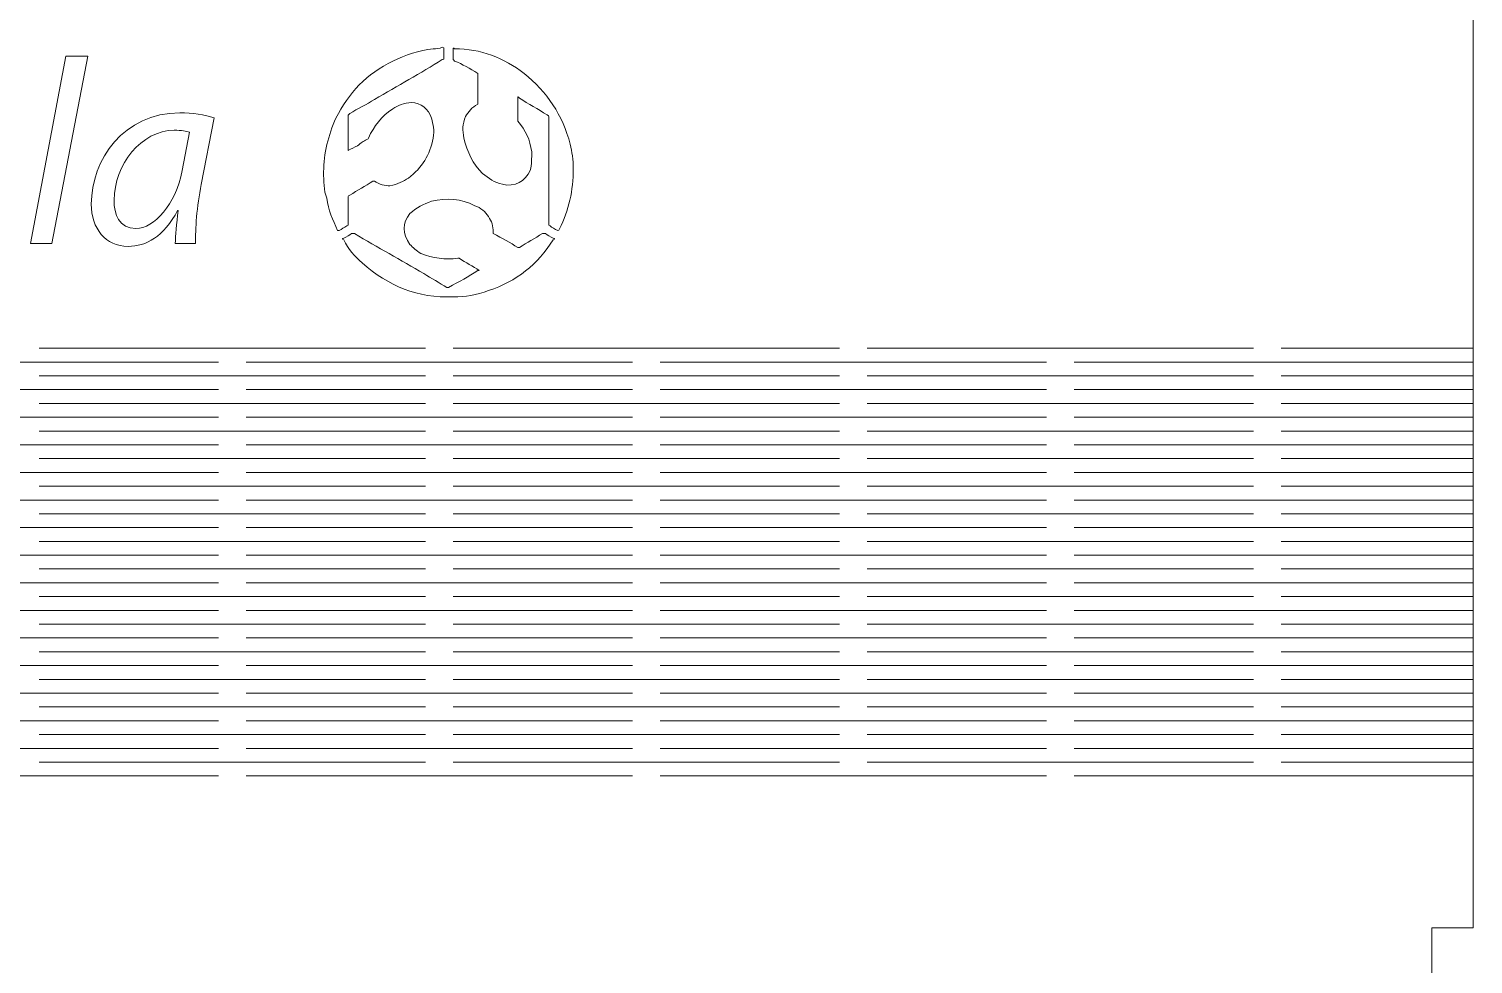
# Model space of a CAD drawing. Header units: centimetres. Extents: x -55.8 to 27.7, y -32.1 to 37.5.
# Drawn here: x -32.77 to -22.31, y -18.95 to -12.17 of the extents above; entities that cross this region are included whole.
import ezdxf

# ---------------------------------------------------------------- set-up
doc = ezdxf.new("R2010")
doc.units = ezdxf.units.CM
doc.header["$MEASUREMENT"] = 0
doc.layers.add('Grab', color=7, linetype='Continuous')

msp = doc.modelspace()

# ---------------------------------------------------------------- linework, layer by layer
at = {"layer": 'Grab', "color": 1, "lineweight": 9}
for points in [[(-22.31111, -17.68445), (-22.31111, -17.68445), (-22.31111, -5.68445), (-22.31111, -5.68445)], [(-22.31111, -18.68445), (-22.31111, -18.68445), (-22.31111, -17.68445), (-22.31111, -17.68445)], [(-22.61111, -19.67445), (-22.61111, -19.67445), (-22.61111, -18.68445), (-22.61111, -18.68445)], [(-22.61111, -18.68445), (-22.61111, -18.68445), (-22.31111, -18.68445), (-22.31111, -18.68445)]]:
    msp.add_open_spline(points, degree=3, dxfattribs=at)
at = {"layer": 'Grab', "color": 250, "lineweight": 20}
for points, knots in [([(-30.46036, -13.05064), (-30.43802, -13.03947), (-30.41569, -13.02831), (-30.39336, -13.01714), (-30.39336, -13.01714), (-30.39336, -13.01714), (-30.39336, -13.01714), (-30.39336, -13.01714), (-30.39336, -13.01714), (-30.37102, -12.99481), (-30.34869, -12.98364), (-30.32636, -12.97247), (-30.32636, -12.97247), (-30.32636, -12.97247), (-30.32636, -12.97247), (-30.32636, -12.97247), (-30.32636, -12.97247), (-30.31519, -12.97247), (-30.31519, -12.96131), (-30.31519, -12.96131), (-30.31519, -12.96131), (-30.31519, -12.96131), (-30.31519, -12.96131), (-30.31519, -12.96131), (-30.31519, -12.96131), (-30.27052, -12.87197), (-30.22586, -12.80497), (-30.13653, -12.74914), (-30.13653, -12.74914), (-30.13653, -12.74914), (-30.13653, -12.74914), (-30.13653, -12.74914), (-30.13653, -12.74914), (-30.10303, -12.72681), (-30.05836, -12.70448), (-30.00253, -12.70448), (-30.00253, -12.70448), (-30.00253, -12.70448), (-30.00253, -12.70448), (-30.00253, -12.70448), (-30.00253, -12.70448), (-29.93553, -12.70448), (-29.8797, -12.74914), (-29.85736, -12.81614), (-29.85736, -12.81614), (-29.85736, -12.81614), (-29.85736, -12.81614), (-29.85736, -12.81614), (-29.85736, -12.81614), (-29.8462, -12.86081), (-29.83503, -12.90547), (-29.8462, -12.96131), (-29.8462, -12.96131), (-29.8462, -12.96131), (-29.8462, -12.96131), (-29.8462, -12.96131), (-29.8462, -12.96131), (-29.86853, -13.08414), (-29.92436, -13.17347), (-30.02486, -13.25164), (-30.02486, -13.25164), (-30.02486, -13.25164), (-30.02486, -13.25164), (-30.02486, -13.25164), (-30.02486, -13.25164), (-30.05836, -13.27397), (-30.10303, -13.2963), (-30.15886, -13.30747), (-30.15886, -13.30747), (-30.15886, -13.30747), (-30.15886, -13.30747), (-30.15886, -13.30747), (-30.15886, -13.30747), (-30.19236, -13.30747), (-30.23703, -13.2963), (-30.27052, -13.27397), (-30.27052, -13.27397), (-30.27052, -13.27397), (-30.27052, -13.27397), (-30.27052, -13.27397), (-30.27052, -13.27397), (-30.27052, -13.27397), (-30.27052, -13.27397), (-30.28169, -13.27397), (-30.28169, -13.27397), (-30.28169, -13.27397), (-30.28169, -13.27397), (-30.28169, -13.27397), (-30.28169, -13.27397), (-30.33752, -13.30747), (-30.39336, -13.34097), (-30.44919, -13.37447), (-30.44919, -13.37447), (-30.44919, -13.37447), (-30.44919, -13.37447), (-30.44919, -13.37447), (-30.44919, -13.37447), (-30.46036, -13.37447), (-30.46036, -13.38564), (-30.46036, -13.38564), (-30.46036, -13.38564), (-30.46036, -13.38564), (-30.46036, -13.38564), (-30.46036, -13.38564), (-30.46036, -13.38564), (-30.46036, -13.45264), (-30.46036, -13.51963), (-30.46036, -13.58663), (-30.46036, -13.58663), (-30.46036, -13.58663), (-30.46036, -13.58663), (-30.46036, -13.58663), (-30.46036, -13.58663), (-30.46036, -13.58663), (-30.46036, -13.5978), (-30.47152, -13.5978), (-30.47152, -13.5978), (-30.47152, -13.5978), (-30.47152, -13.5978), (-30.47152, -13.5978), (-30.47152, -13.5978), (-30.49386, -13.60897), (-30.50502, -13.62013), (-30.52736, -13.6313), (-30.52736, -13.6313), (-30.52736, -13.6313), (-30.52736, -13.6313), (-30.52736, -13.6313), (-30.52736, -13.6313), (-30.53852, -13.6313), (-30.53852, -13.6313), (-30.53852, -13.6313), (-30.53852, -13.6313), (-30.53852, -13.6313), (-30.53852, -13.6313), (-30.53852, -13.6313), (-30.53852, -13.6313), (-30.57202, -13.55313), (-30.60552, -13.48613), (-30.61669, -13.3968), (-30.61669, -13.3968), (-30.61669, -13.3968), (-30.61669, -13.3968), (-30.61669, -13.3968), (-30.61669, -13.3968), (-30.63902, -13.34097), (-30.63902, -13.27397), (-30.63902, -13.20697), (-30.63902, -13.20697), (-30.63902, -13.20697), (-30.63902, -13.20697), (-30.63902, -13.20697), (-30.63902, -13.20697), (-30.63902, -13.07297), (-30.60552, -12.93897), (-30.54969, -12.81614), (-30.54969, -12.81614), (-30.54969, -12.81614), (-30.54969, -12.81614), (-30.54969, -12.81614), (-30.54969, -12.81614), (-30.46036, -12.63748), (-30.32636, -12.49231), (-30.13653, -12.40298), (-30.13653, -12.40298), (-30.13653, -12.40298), (-30.13653, -12.40298), (-30.13653, -12.40298), (-30.13653, -12.40298), (-30.04719, -12.35831), (-29.94669, -12.32481), (-29.8462, -12.31365), (-29.8462, -12.31365), (-29.8462, -12.31365), (-29.8462, -12.31365), (-29.8462, -12.31365), (-29.8462, -12.31365), (-29.82386, -12.31365), (-29.80153, -12.31365), (-29.7792, -12.30248), (-29.7792, -12.30248), (-29.7792, -12.30248), (-29.7792, -12.30248), (-29.7792, -12.30248), (-29.7792, -12.30248), (-29.76803, -12.30248), (-29.76803, -12.31365), (-29.76803, -12.31365), (-29.76803, -12.31365), (-29.76803, -12.31365), (-29.76803, -12.31365), (-29.76803, -12.31365), (-29.76803, -12.31365), (-29.76803, -12.33598), (-29.76803, -12.35831), (-29.76803, -12.38065), (-29.76803, -12.38065), (-29.76803, -12.38065), (-29.76803, -12.38065), (-29.76803, -12.38065), (-29.76803, -12.38065), (-29.76803, -12.39181), (-29.76803, -12.39181), (-29.7792, -12.39181), (-29.7792, -12.39181), (-29.7792, -12.39181), (-29.7792, -12.39181), (-29.7792, -12.39181), (-29.7792, -12.39181), (-29.93553, -12.49231), (-30.10303, -12.58164), (-30.27052, -12.68214), (-30.27052, -12.68214), (-30.27052, -12.68214), (-30.27052, -12.68214), (-30.27052, -12.68214), (-30.27052, -12.68214), (-30.32636, -12.71564), (-30.39336, -12.74914), (-30.44919, -12.78264), (-30.44919, -12.78264), (-30.44919, -12.78264), (-30.44919, -12.78264), (-30.44919, -12.78264), (-30.44919, -12.78264), (-30.46036, -12.79381), (-30.46036, -12.79381), (-30.46036, -12.79381), (-30.46036, -12.79381), (-30.46036, -12.79381), (-30.46036, -12.79381), (-30.46036, -12.79381), (-30.46036, -12.79381), (-30.46036, -12.88314), (-30.46036, -12.96131), (-30.46036, -13.05064), (-30.46036, -13.05064), (-30.46036, -13.05064), (-30.46036, -13.05064), (-30.46036, -13.05064), (-30.46036, -13.05064), (-30.46036, -13.05064), (-30.46036, -13.05064), (-30.46036, -13.05064)], [0, 0, 0, 0, 0.01612903, 0.01612903, 0.01612903, 0.01612903, 0.03225806, 0.03225806, 0.03225806, 0.03225806, 0.0483871, 0.0483871, 0.0483871, 0.0483871, 0.06451613, 0.06451613, 0.06451613, 0.06451613, 0.08064516, 0.08064516, 0.08064516, 0.08064516, 0.09677419, 0.09677419, 0.09677419, 0.09677419, 0.11290323, 0.11290323, 0.11290323, 0.11290323, 0.12903226, 0.12903226, 0.12903226, 0.12903226, 0.14516129, 0.14516129, 0.14516129, 0.14516129, 0.16129032, 0.16129032, 0.16129032, 0.16129032, 0.17741935, 0.17741935, 0.17741935, 0.17741935, 0.19354839, 0.19354839, 0.19354839, 0.19354839, 0.20967742, 0.20967742, 0.20967742, 0.20967742, 0.22580645, 0.22580645, 0.22580645, 0.22580645, 0.24193548, 0.24193548, 0.24193548, 0.24193548, 0.25806452, 0.25806452, 0.25806452, 0.25806452, 0.27419355, 0.27419355, 0.27419355, 0.27419355, 0.29032258, 0.29032258, 0.29032258, 0.29032258, 0.30645161, 0.30645161, 0.30645161, 0.30645161, 0.32258065, 0.32258065, 0.32258065, 0.32258065, 0.33870968, 0.33870968, 0.33870968, 0.33870968, 0.35483871, 0.35483871, 0.35483871, 0.35483871, 0.37096774, 0.37096774, 0.37096774, 0.37096774, 0.38709677, 0.38709677, 0.38709677, 0.38709677, 0.40322581, 0.40322581, 0.40322581, 0.40322581, 0.41935484, 0.41935484, 0.41935484, 0.41935484, 0.43548387, 0.43548387, 0.43548387, 0.43548387, 0.4516129, 0.4516129, 0.4516129, 0.4516129, 0.46774194, 0.46774194, 0.46774194, 0.46774194, 0.48387097, 0.48387097, 0.48387097, 0.48387097, 0.5, 0.5, 0.5, 0.5, 0.51612903, 0.51612903, 0.51612903, 0.51612903, 0.53225806, 0.53225806, 0.53225806, 0.53225806, 0.5483871, 0.5483871, 0.5483871, 0.5483871, 0.56451613, 0.56451613, 0.56451613, 0.56451613, 0.58064516, 0.58064516, 0.58064516, 0.58064516, 0.59677419, 0.59677419, 0.59677419, 0.59677419, 0.61290323, 0.61290323, 0.61290323, 0.61290323, 0.62903226, 0.62903226, 0.62903226, 0.62903226, 0.64516129, 0.64516129, 0.64516129, 0.64516129, 0.66129032, 0.66129032, 0.66129032, 0.66129032, 0.67741935, 0.67741935, 0.67741935, 0.67741935, 0.69354839, 0.69354839, 0.69354839, 0.69354839, 0.70967742, 0.70967742, 0.70967742, 0.70967742, 0.72580645, 0.72580645, 0.72580645, 0.72580645, 0.74193548, 0.74193548, 0.74193548, 0.74193548, 0.75806452, 0.75806452, 0.75806452, 0.75806452, 0.77419355, 0.77419355, 0.77419355, 0.77419355, 0.79032258, 0.79032258, 0.79032258, 0.79032258, 0.80645161, 0.80645161, 0.80645161, 0.80645161, 0.82258065, 0.82258065, 0.82258065, 0.82258065, 0.83870968, 0.83870968, 0.83870968, 0.83870968, 0.85483871, 0.85483871, 0.85483871, 0.85483871, 0.87096774, 0.87096774, 0.87096774, 0.87096774, 0.88709677, 0.88709677, 0.88709677, 0.88709677, 0.90322581, 0.90322581, 0.90322581, 0.90322581, 0.91935484, 0.91935484, 0.91935484, 0.91935484, 0.93548387, 0.93548387, 0.93548387, 0.93548387, 0.9516129, 0.9516129, 0.9516129, 0.9516129, 0.96774194, 0.96774194, 0.96774194, 0.96774194, 1, 1, 1, 1]), ([(-29.0087, -13.1958), (-29.0087, -13.06181), (-29.0087, -12.93897), (-29.0087, -12.80497), (-29.0087, -12.80497), (-29.0087, -12.80497), (-29.0087, -12.80497), (-29.0087, -12.80497), (-29.0087, -12.80497), (-29.0087, -12.80497), (-29.0087, -12.79381), (-29.01987, -12.79381), (-29.01987, -12.79381), (-29.01987, -12.79381), (-29.01987, -12.79381), (-29.01987, -12.79381), (-29.01987, -12.79381), (-29.08687, -12.74914), (-29.15387, -12.71564), (-29.22087, -12.67098), (-29.22087, -12.67098), (-29.22087, -12.67098), (-29.22087, -12.67098), (-29.22087, -12.67098), (-29.22087, -12.67098), (-29.23203, -12.65981), (-29.23203, -12.65981), (-29.23203, -12.67098), (-29.23203, -12.67098), (-29.23203, -12.67098), (-29.23203, -12.67098), (-29.23203, -12.67098), (-29.23203, -12.67098), (-29.23203, -12.72681), (-29.23203, -12.77148), (-29.23203, -12.82731), (-29.23203, -12.82731), (-29.23203, -12.82731), (-29.23203, -12.82731), (-29.23203, -12.82731), (-29.23203, -12.82731), (-29.23203, -12.82731), (-29.23203, -12.83847), (-29.23203, -12.83847), (-29.23203, -12.83847), (-29.23203, -12.83847), (-29.23203, -12.83847), (-29.23203, -12.83847), (-29.23203, -12.83847), (-29.1762, -12.90547), (-29.1427, -12.97247), (-29.13154, -13.06181), (-29.13154, -13.06181), (-29.13154, -13.06181), (-29.13154, -13.06181), (-29.13154, -13.06181), (-29.13154, -13.06181), (-29.13154, -13.10647), (-29.13154, -13.15114), (-29.1427, -13.1958), (-29.1427, -13.1958), (-29.1427, -13.1958), (-29.1427, -13.1958), (-29.1427, -13.1958), (-29.1427, -13.1958), (-29.1762, -13.27397), (-29.25437, -13.31864), (-29.3437, -13.2963), (-29.3437, -13.2963), (-29.3437, -13.2963), (-29.3437, -13.2963), (-29.3437, -13.2963), (-29.3437, -13.2963), (-29.39953, -13.28514), (-29.4442, -13.25164), (-29.48887, -13.21814), (-29.48887, -13.21814), (-29.48887, -13.21814), (-29.48887, -13.21814), (-29.48887, -13.21814), (-29.48887, -13.21814), (-29.55587, -13.15114), (-29.60053, -13.06181), (-29.62286, -12.96131), (-29.62286, -12.96131), (-29.62286, -12.96131), (-29.62286, -12.96131), (-29.62286, -12.96131), (-29.62286, -12.96131), (-29.63403, -12.90547), (-29.63403, -12.86081), (-29.6117, -12.80497), (-29.6117, -12.80497), (-29.6117, -12.80497), (-29.6117, -12.80497), (-29.6117, -12.80497), (-29.6117, -12.80497), (-29.58936, -12.77148), (-29.56703, -12.73798), (-29.52237, -12.71564), (-29.52237, -12.71564), (-29.52237, -12.71564), (-29.52237, -12.71564), (-29.52237, -12.71564), (-29.52237, -12.71564), (-29.52237, -12.71564), (-29.52237, -12.71564), (-29.52237, -12.71564), (-29.52237, -12.71564), (-29.52237, -12.71564), (-29.52237, -12.71564), (-29.52237, -12.71564), (-29.52237, -12.71564), (-29.52237, -12.63748), (-29.52237, -12.57048), (-29.52237, -12.50348), (-29.52237, -12.50348), (-29.52237, -12.50348), (-29.52237, -12.50348), (-29.52237, -12.50348), (-29.52237, -12.50348), (-29.52237, -12.50348), (-29.52237, -12.49231), (-29.52237, -12.49231), (-29.52237, -12.49231), (-29.52237, -12.49231), (-29.52237, -12.49231), (-29.52237, -12.49231), (-29.52237, -12.49231), (-29.5782, -12.45881), (-29.63403, -12.42531), (-29.68986, -12.40298), (-29.68986, -12.40298), (-29.68986, -12.40298), (-29.68986, -12.40298), (-29.68986, -12.40298), (-29.68986, -12.40298), (-29.70103, -12.39181), (-29.70103, -12.39181), (-29.70103, -12.38065), (-29.70103, -12.38065), (-29.70103, -12.38065), (-29.70103, -12.38065), (-29.70103, -12.38065), (-29.70103, -12.38065), (-29.70103, -12.35831), (-29.70103, -12.33598), (-29.70103, -12.31365), (-29.70103, -12.31365), (-29.70103, -12.31365), (-29.70103, -12.31365), (-29.70103, -12.31365), (-29.70103, -12.31365), (-29.70103, -12.31365), (-29.70103, -12.30248), (-29.68986, -12.31365), (-29.68986, -12.31365), (-29.68986, -12.31365), (-29.68986, -12.31365), (-29.68986, -12.31365), (-29.68986, -12.31365), (-29.50003, -12.31365), (-29.33253, -12.38065), (-29.18737, -12.49231), (-29.18737, -12.49231), (-29.18737, -12.49231), (-29.18737, -12.49231), (-29.18737, -12.49231), (-29.18737, -12.49231), (-29.01987, -12.62631), (-28.9082, -12.79381), (-28.85237, -13.00597), (-28.85237, -13.00597), (-28.85237, -13.00597), (-28.85237, -13.00597), (-28.85237, -13.00597), (-28.85237, -13.00597), (-28.84121, -13.06181), (-28.83004, -13.11764), (-28.83004, -13.18464), (-28.83004, -13.18464), (-28.83004, -13.18464), (-28.83004, -13.18464), (-28.83004, -13.18464), (-28.83004, -13.18464), (-28.83004, -13.34097), (-28.86354, -13.48613), (-28.93054, -13.62013), (-28.93054, -13.62013), (-28.93054, -13.62013), (-28.93054, -13.62013), (-28.93054, -13.62013), (-28.93054, -13.62013), (-28.93054, -13.6313), (-28.9417, -13.6313), (-28.9417, -13.6313), (-28.9417, -13.6313), (-28.9417, -13.6313), (-28.9417, -13.6313), (-28.9417, -13.6313), (-28.9417, -13.6313), (-28.96404, -13.62013), (-28.98637, -13.60897), (-28.99754, -13.5978), (-28.99754, -13.5978), (-28.99754, -13.5978), (-28.99754, -13.5978), (-28.99754, -13.5978), (-28.99754, -13.5978), (-29.0087, -13.5978), (-29.0087, -13.58663), (-29.0087, -13.58663), (-29.0087, -13.58663), (-29.0087, -13.58663), (-29.0087, -13.58663), (-29.0087, -13.58663), (-29.0087, -13.58663), (-29.0087, -13.45264), (-29.0087, -13.31864), (-29.0087, -13.1958)], [0, 0, 0, 0, 0.01785714, 0.01785714, 0.01785714, 0.01785714, 0.03571429, 0.03571429, 0.03571429, 0.03571429, 0.05357143, 0.05357143, 0.05357143, 0.05357143, 0.07142857, 0.07142857, 0.07142857, 0.07142857, 0.08928571, 0.08928571, 0.08928571, 0.08928571, 0.10714286, 0.10714286, 0.10714286, 0.10714286, 0.125, 0.125, 0.125, 0.125, 0.14285714, 0.14285714, 0.14285714, 0.14285714, 0.16071429, 0.16071429, 0.16071429, 0.16071429, 0.17857143, 0.17857143, 0.17857143, 0.17857143, 0.19642857, 0.19642857, 0.19642857, 0.19642857, 0.21428571, 0.21428571, 0.21428571, 0.21428571, 0.23214286, 0.23214286, 0.23214286, 0.23214286, 0.25, 0.25, 0.25, 0.25, 0.26785714, 0.26785714, 0.26785714, 0.26785714, 0.28571429, 0.28571429, 0.28571429, 0.28571429, 0.30357143, 0.30357143, 0.30357143, 0.30357143, 0.32142857, 0.32142857, 0.32142857, 0.32142857, 0.33928571, 0.33928571, 0.33928571, 0.33928571, 0.35714286, 0.35714286, 0.35714286, 0.35714286, 0.375, 0.375, 0.375, 0.375, 0.39285714, 0.39285714, 0.39285714, 0.39285714, 0.41071429, 0.41071429, 0.41071429, 0.41071429, 0.42857143, 0.42857143, 0.42857143, 0.42857143, 0.44642857, 0.44642857, 0.44642857, 0.44642857, 0.46428571, 0.46428571, 0.46428571, 0.46428571, 0.48214286, 0.48214286, 0.48214286, 0.48214286, 0.5, 0.5, 0.5, 0.5, 0.51785714, 0.51785714, 0.51785714, 0.51785714, 0.53571429, 0.53571429, 0.53571429, 0.53571429, 0.55357143, 0.55357143, 0.55357143, 0.55357143, 0.57142857, 0.57142857, 0.57142857, 0.57142857, 0.58928571, 0.58928571, 0.58928571, 0.58928571, 0.60714286, 0.60714286, 0.60714286, 0.60714286, 0.625, 0.625, 0.625, 0.625, 0.64285714, 0.64285714, 0.64285714, 0.64285714, 0.66071429, 0.66071429, 0.66071429, 0.66071429, 0.67857143, 0.67857143, 0.67857143, 0.67857143, 0.69642857, 0.69642857, 0.69642857, 0.69642857, 0.71428571, 0.71428571, 0.71428571, 0.71428571, 0.73214286, 0.73214286, 0.73214286, 0.73214286, 0.75, 0.75, 0.75, 0.75, 0.76785714, 0.76785714, 0.76785714, 0.76785714, 0.78571429, 0.78571429, 0.78571429, 0.78571429, 0.80357143, 0.80357143, 0.80357143, 0.80357143, 0.82142857, 0.82142857, 0.82142857, 0.82142857, 0.83928571, 0.83928571, 0.83928571, 0.83928571, 0.85714286, 0.85714286, 0.85714286, 0.85714286, 0.875, 0.875, 0.875, 0.875, 0.89285714, 0.89285714, 0.89285714, 0.89285714, 0.91071429, 0.91071429, 0.91071429, 0.91071429, 0.92857143, 0.92857143, 0.92857143, 0.92857143, 0.94642857, 0.94642857, 0.94642857, 0.94642857, 0.96428571, 0.96428571, 0.96428571, 0.96428571, 1, 1, 1, 1]), ([(-29.5112, -13.92163), (-29.55587, -13.88813), (-29.6117, -13.8658), (-29.65636, -13.8323), (-29.65636, -13.8323), (-29.65636, -13.8323), (-29.65636, -13.8323), (-29.65636, -13.8323), (-29.65636, -13.8323), (-29.65636, -13.8323), (-29.66753, -13.8323), (-29.66753, -13.8323), (-29.66753, -13.8323), (-29.66753, -13.8323), (-29.66753, -13.8323), (-29.66753, -13.8323), (-29.66753, -13.8323), (-29.75686, -13.84346), (-29.8462, -13.8323), (-29.93553, -13.7988), (-29.93553, -13.7988), (-29.93553, -13.7988), (-29.93553, -13.7988), (-29.93553, -13.7988), (-29.93553, -13.7988), (-29.96903, -13.77647), (-29.99136, -13.75413), (-30.01369, -13.7318), (-30.01369, -13.7318), (-30.01369, -13.7318), (-30.01369, -13.7318), (-30.01369, -13.7318), (-30.01369, -13.7318), (-30.06953, -13.65363), (-30.06953, -13.57547), (-30.01369, -13.50847), (-30.01369, -13.50847), (-30.01369, -13.50847), (-30.01369, -13.50847), (-30.01369, -13.50847), (-30.01369, -13.50847), (-29.96903, -13.4638), (-29.91319, -13.44147), (-29.85736, -13.41914), (-29.85736, -13.41914), (-29.85736, -13.41914), (-29.85736, -13.41914), (-29.85736, -13.41914), (-29.85736, -13.41914), (-29.7457, -13.3968), (-29.6452, -13.3968), (-29.5447, -13.45264), (-29.5447, -13.45264), (-29.5447, -13.45264), (-29.5447, -13.45264), (-29.5447, -13.45264), (-29.5447, -13.45264), (-29.50003, -13.4638), (-29.46653, -13.4973), (-29.4442, -13.5308), (-29.4442, -13.5308), (-29.4442, -13.5308), (-29.4442, -13.5308), (-29.4442, -13.5308), (-29.4442, -13.5308), (-29.42187, -13.5643), (-29.4107, -13.5978), (-29.4107, -13.64247), (-29.4107, -13.64247), (-29.4107, -13.64247), (-29.4107, -13.64247), (-29.4107, -13.64247), (-29.4107, -13.64247), (-29.4107, -13.64247), (-29.4107, -13.64247), (-29.4107, -13.65363), (-29.4107, -13.65363), (-29.4107, -13.65363), (-29.4107, -13.65363), (-29.4107, -13.65363), (-29.4107, -13.65363), (-29.3437, -13.68713), (-29.28787, -13.72063), (-29.23203, -13.75413), (-29.23203, -13.75413), (-29.23203, -13.75413), (-29.23203, -13.75413), (-29.23203, -13.75413), (-29.23203, -13.75413), (-29.23203, -13.75413), (-29.22087, -13.75413), (-29.22087, -13.75413), (-29.22087, -13.75413), (-29.22087, -13.75413), (-29.22087, -13.75413), (-29.22087, -13.75413), (-29.22087, -13.75413), (-29.16504, -13.72063), (-29.1092, -13.68713), (-29.05337, -13.65363), (-29.05337, -13.65363), (-29.05337, -13.65363), (-29.05337, -13.65363), (-29.05337, -13.65363), (-29.05337, -13.65363), (-29.0422, -13.65363), (-29.0422, -13.65363), (-29.03104, -13.65363), (-29.03104, -13.65363), (-29.03104, -13.65363), (-29.03104, -13.65363), (-29.03104, -13.65363), (-29.03104, -13.65363), (-29.01987, -13.6648), (-28.99754, -13.67597), (-28.9752, -13.68713), (-28.9752, -13.68713), (-28.9752, -13.68713), (-28.9752, -13.68713), (-28.9752, -13.68713), (-28.9752, -13.68713), (-28.96404, -13.68713), (-28.96404, -13.6983), (-28.9752, -13.6983), (-28.9752, -13.6983), (-28.9752, -13.6983), (-28.9752, -13.6983), (-28.9752, -13.6983), (-28.9752, -13.6983), (-29.08687, -13.87696), (-29.2432, -13.9998), (-29.4442, -14.0668), (-29.4442, -14.0668), (-29.4442, -14.0668), (-29.4442, -14.0668), (-29.4442, -14.0668), (-29.4442, -14.0668), (-29.53353, -14.1003), (-29.6117, -14.11146), (-29.70103, -14.11146), (-29.70103, -14.11146), (-29.70103, -14.11146), (-29.70103, -14.11146), (-29.70103, -14.11146), (-29.70103, -14.11146), (-29.95786, -14.12263), (-30.17003, -14.0333), (-30.35986, -13.8658), (-30.35986, -13.8658), (-30.35986, -13.8658), (-30.35986, -13.8658), (-30.35986, -13.8658), (-30.35986, -13.8658), (-30.41569, -13.82113), (-30.46036, -13.7653), (-30.49386, -13.6983), (-30.49386, -13.6983), (-30.49386, -13.6983), (-30.49386, -13.6983), (-30.49386, -13.6983), (-30.49386, -13.6983), (-30.50502, -13.6983), (-30.50502, -13.68713), (-30.49386, -13.68713), (-30.49386, -13.68713), (-30.49386, -13.68713), (-30.49386, -13.68713), (-30.49386, -13.68713), (-30.49386, -13.68713), (-30.47152, -13.67597), (-30.44919, -13.6648), (-30.43802, -13.65363), (-30.43802, -13.65363), (-30.43802, -13.65363), (-30.43802, -13.65363), (-30.43802, -13.65363), (-30.43802, -13.65363), (-30.42686, -13.65363), (-30.42686, -13.65363), (-30.41569, -13.65363), (-30.41569, -13.65363), (-30.41569, -13.65363), (-30.41569, -13.65363), (-30.41569, -13.65363), (-30.41569, -13.65363), (-30.24819, -13.75413), (-30.08069, -13.84346), (-29.91319, -13.94396), (-29.91319, -13.94396), (-29.91319, -13.94396), (-29.91319, -13.94396), (-29.91319, -13.94396), (-29.91319, -13.94396), (-29.85736, -13.97746), (-29.80153, -14.01096), (-29.7457, -14.04446), (-29.7457, -14.04446), (-29.7457, -14.04446), (-29.7457, -14.04446), (-29.7457, -14.04446), (-29.7457, -14.04446), (-29.7457, -14.04446), (-29.73453, -14.04446), (-29.73453, -14.04446), (-29.73453, -14.04446), (-29.73453, -14.04446), (-29.73453, -14.04446), (-29.73453, -14.04446), (-29.73453, -14.04446), (-29.65636, -13.9998), (-29.58936, -13.9663), (-29.52237, -13.92163), (-29.52237, -13.92163), (-29.52237, -13.92163), (-29.52237, -13.92163), (-29.52237, -13.92163), (-29.52237, -13.92163), (-29.5112, -13.92163), (-29.5112, -13.92163), (-29.5112, -13.92163)], [0, 0, 0, 0, 0.01785714, 0.01785714, 0.01785714, 0.01785714, 0.03571429, 0.03571429, 0.03571429, 0.03571429, 0.05357143, 0.05357143, 0.05357143, 0.05357143, 0.07142857, 0.07142857, 0.07142857, 0.07142857, 0.08928571, 0.08928571, 0.08928571, 0.08928571, 0.10714286, 0.10714286, 0.10714286, 0.10714286, 0.125, 0.125, 0.125, 0.125, 0.14285714, 0.14285714, 0.14285714, 0.14285714, 0.16071429, 0.16071429, 0.16071429, 0.16071429, 0.17857143, 0.17857143, 0.17857143, 0.17857143, 0.19642857, 0.19642857, 0.19642857, 0.19642857, 0.21428571, 0.21428571, 0.21428571, 0.21428571, 0.23214286, 0.23214286, 0.23214286, 0.23214286, 0.25, 0.25, 0.25, 0.25, 0.26785714, 0.26785714, 0.26785714, 0.26785714, 0.28571429, 0.28571429, 0.28571429, 0.28571429, 0.30357143, 0.30357143, 0.30357143, 0.30357143, 0.32142857, 0.32142857, 0.32142857, 0.32142857, 0.33928571, 0.33928571, 0.33928571, 0.33928571, 0.35714286, 0.35714286, 0.35714286, 0.35714286, 0.375, 0.375, 0.375, 0.375, 0.39285714, 0.39285714, 0.39285714, 0.39285714, 0.41071429, 0.41071429, 0.41071429, 0.41071429, 0.42857143, 0.42857143, 0.42857143, 0.42857143, 0.44642857, 0.44642857, 0.44642857, 0.44642857, 0.46428571, 0.46428571, 0.46428571, 0.46428571, 0.48214286, 0.48214286, 0.48214286, 0.48214286, 0.5, 0.5, 0.5, 0.5, 0.51785714, 0.51785714, 0.51785714, 0.51785714, 0.53571429, 0.53571429, 0.53571429, 0.53571429, 0.55357143, 0.55357143, 0.55357143, 0.55357143, 0.57142857, 0.57142857, 0.57142857, 0.57142857, 0.58928571, 0.58928571, 0.58928571, 0.58928571, 0.60714286, 0.60714286, 0.60714286, 0.60714286, 0.625, 0.625, 0.625, 0.625, 0.64285714, 0.64285714, 0.64285714, 0.64285714, 0.66071429, 0.66071429, 0.66071429, 0.66071429, 0.67857143, 0.67857143, 0.67857143, 0.67857143, 0.69642857, 0.69642857, 0.69642857, 0.69642857, 0.71428571, 0.71428571, 0.71428571, 0.71428571, 0.73214286, 0.73214286, 0.73214286, 0.73214286, 0.75, 0.75, 0.75, 0.75, 0.76785714, 0.76785714, 0.76785714, 0.76785714, 0.78571429, 0.78571429, 0.78571429, 0.78571429, 0.80357143, 0.80357143, 0.80357143, 0.80357143, 0.82142857, 0.82142857, 0.82142857, 0.82142857, 0.83928571, 0.83928571, 0.83928571, 0.83928571, 0.85714286, 0.85714286, 0.85714286, 0.85714286, 0.875, 0.875, 0.875, 0.875, 0.89285714, 0.89285714, 0.89285714, 0.89285714, 0.91071429, 0.91071429, 0.91071429, 0.91071429, 0.92857143, 0.92857143, 0.92857143, 0.92857143, 0.94642857, 0.94642857, 0.94642857, 0.94642857, 0.96428571, 0.96428571, 0.96428571, 0.96428571, 1, 1, 1, 1])]:
    msp.add_open_spline(points, degree=3, knots=knots, dxfattribs=at)
at = {"layer": 'Grab', "color": 250, "lineweight": 9}
for points, knots in [([(-32.60715, -13.72523), (-32.60715, -13.72523), (-32.347, -12.36709), (-32.347, -12.36709), (-32.347, -12.36709), (-32.347, -12.36709), (-32.50578, -12.36709), (-32.50578, -12.36709), (-32.50578, -12.36709), (-32.50578, -12.36709), (-32.76401, -13.72523), (-32.76401, -13.72523), (-32.76401, -13.72523), (-32.76401, -13.72523), (-32.60715, -13.72523), (-32.60715, -13.72523)], [0, 0, 0, 0, 0.2, 0.2, 0.2, 0.2, 0.4, 0.4, 0.4, 0.4, 0.6, 0.6, 0.6, 0.6, 1, 1, 1, 1]), ([(-31.56655, -13.72523), (-31.57037, -13.62194), (-31.557, -13.45744), (-31.52638, -13.29676), (-31.52638, -13.29676), (-31.52638, -13.29676), (-31.43265, -12.81472), (-31.43265, -12.81472), (-31.43265, -12.81472), (-31.49577, -12.79367), (-31.59333, -12.77837), (-31.68132, -12.77837), (-31.68132, -12.77837), (-32.08494, -12.77837), (-32.32212, -13.11887), (-32.32212, -13.44023), (-32.32212, -13.44023), (-32.32212, -13.6162), (-32.21883, -13.74627), (-32.05625, -13.74627), (-32.05625, -13.74627), (-31.92426, -13.74627), (-31.79802, -13.6774), (-31.69662, -13.48613), (-31.69662, -13.48613), (-31.69662, -13.48613), (-31.6928, -13.48613), (-31.6928, -13.48613), (-31.6928, -13.48613), (-31.70428, -13.58177), (-31.71384, -13.66977), (-31.71384, -13.72523), (-31.71384, -13.72523), (-31.71384, -13.72523), (-31.56655, -13.72523), (-31.56655, -13.72523)], [0, 0, 0, 0, 0.1, 0.1, 0.1, 0.1, 0.2, 0.2, 0.2, 0.2, 0.3, 0.3, 0.3, 0.3, 0.4, 0.4, 0.4, 0.4, 0.5, 0.5, 0.5, 0.5, 0.6, 0.6, 0.6, 0.6, 0.7, 0.7, 0.7, 0.7, 0.8, 0.8, 0.8, 0.8, 1, 1, 1, 1]), ([(-31.66411, -13.19729), (-31.71002, -13.44404), (-31.86688, -13.6162), (-31.99887, -13.6162), (-31.99887, -13.6162), (-32.12127, -13.6162), (-32.15762, -13.51483), (-32.15762, -13.41153), (-32.15762, -13.41153), (-32.1557, -13.1552), (-31.96059, -12.90462), (-31.72149, -12.90462), (-31.72149, -12.90462), (-31.66793, -12.90462), (-31.6335, -12.91228), (-31.61054, -12.91802), (-31.61054, -12.91802), (-31.61054, -12.91802), (-31.66411, -13.19729), (-31.66411, -13.19729)], [0, 0, 0, 0, 0.16666667, 0.16666667, 0.16666667, 0.16666667, 0.33333333, 0.33333333, 0.33333333, 0.33333333, 0.5, 0.5, 0.5, 0.5, 0.66666667, 0.66666667, 0.66666667, 0.66666667, 1, 1, 1, 1])]:
    msp.add_open_spline(points, degree=3, knots=knots, dxfattribs=at)
at = {"layer": 'Grab', "color": 3, "lineweight": 9}
for points in [[(-32.70111, -14.48445), (-32.70111, -14.48445), (-29.90111, -14.48445), (-29.90111, -14.48445)], [(-29.70111, -14.48445), (-29.70111, -14.48445), (-26.90111, -14.48445), (-26.90111, -14.48445)], [(-26.70111, -14.48445), (-26.70111, -14.48445), (-23.90111, -14.48445), (-23.90111, -14.48445)], [(-23.70111, -14.48445), (-23.70111, -14.48445), (-22.31111, -14.48445), (-22.31111, -14.48445)], [(-34.20111, -14.58445), (-34.20111, -14.58445), (-31.40111, -14.58445), (-31.40111, -14.58445)], [(-31.20111, -14.58445), (-31.20111, -14.58445), (-28.40111, -14.58445), (-28.40111, -14.58445)], [(-28.20111, -14.58445), (-28.20111, -14.58445), (-25.40111, -14.58445), (-25.40111, -14.58445)], [(-25.20111, -14.58445), (-25.20111, -14.58445), (-22.31111, -14.58445), (-22.31111, -14.58445)], [(-32.70111, -14.68445), (-32.70111, -14.68445), (-29.90111, -14.68445), (-29.90111, -14.68445)], [(-29.70111, -14.68445), (-29.70111, -14.68445), (-26.90111, -14.68445), (-26.90111, -14.68445)], [(-26.70111, -14.68445), (-26.70111, -14.68445), (-23.90111, -14.68445), (-23.90111, -14.68445)], [(-23.70111, -14.68445), (-23.70111, -14.68445), (-22.31111, -14.68445), (-22.31111, -14.68445)], [(-34.20111, -14.78445), (-34.20111, -14.78445), (-31.40111, -14.78445), (-31.40111, -14.78445)], [(-31.20111, -14.78445), (-31.20111, -14.78445), (-28.40111, -14.78445), (-28.40111, -14.78445)], [(-28.20111, -14.78445), (-28.20111, -14.78445), (-25.40111, -14.78445), (-25.40111, -14.78445)], [(-25.20111, -14.78445), (-25.20111, -14.78445), (-22.31111, -14.78445), (-22.31111, -14.78445)], [(-32.70111, -14.88445), (-32.70111, -14.88445), (-29.90111, -14.88445), (-29.90111, -14.88445)], [(-29.70111, -14.88445), (-29.70111, -14.88445), (-26.90111, -14.88445), (-26.90111, -14.88445)], [(-26.70111, -14.88445), (-26.70111, -14.88445), (-23.90111, -14.88445), (-23.90111, -14.88445)], [(-23.70111, -14.88445), (-23.70111, -14.88445), (-22.31111, -14.88445), (-22.31111, -14.88445)], [(-34.20111, -14.98445), (-34.20111, -14.98445), (-31.40111, -14.98445), (-31.40111, -14.98445)], [(-31.20111, -14.98445), (-31.20111, -14.98445), (-28.40111, -14.98445), (-28.40111, -14.98445)], [(-28.20111, -14.98445), (-28.20111, -14.98445), (-25.40111, -14.98445), (-25.40111, -14.98445)], [(-25.20111, -14.98445), (-25.20111, -14.98445), (-22.31111, -14.98445), (-22.31111, -14.98445)], [(-32.70111, -15.08445), (-32.70111, -15.08445), (-29.90111, -15.08445), (-29.90111, -15.08445)], [(-29.70111, -15.08445), (-29.70111, -15.08445), (-26.90111, -15.08445), (-26.90111, -15.08445)], [(-26.70111, -15.08445), (-26.70111, -15.08445), (-23.90111, -15.08445), (-23.90111, -15.08445)], [(-23.70111, -15.08445), (-23.70111, -15.08445), (-22.31111, -15.08445), (-22.31111, -15.08445)], [(-34.20111, -15.18445), (-34.20111, -15.18445), (-31.40111, -15.18445), (-31.40111, -15.18445)], [(-31.20111, -15.18445), (-31.20111, -15.18445), (-28.40111, -15.18445), (-28.40111, -15.18445)], [(-28.20111, -15.18445), (-28.20111, -15.18445), (-25.40111, -15.18445), (-25.40111, -15.18445)], [(-25.20111, -15.18445), (-25.20111, -15.18445), (-22.31111, -15.18445), (-22.31111, -15.18445)], [(-32.70111, -15.28445), (-32.70111, -15.28445), (-29.90111, -15.28445), (-29.90111, -15.28445)], [(-29.70111, -15.28445), (-29.70111, -15.28445), (-26.90111, -15.28445), (-26.90111, -15.28445)], [(-26.70111, -15.28445), (-26.70111, -15.28445), (-23.90111, -15.28445), (-23.90111, -15.28445)], [(-23.70111, -15.28445), (-23.70111, -15.28445), (-22.31111, -15.28445), (-22.31111, -15.28445)], [(-34.20111, -15.38445), (-34.20111, -15.38445), (-31.40111, -15.38445), (-31.40111, -15.38445)], [(-32.70111, -15.48445), (-32.70111, -15.48445), (-29.90111, -15.48445), (-29.90111, -15.48445)], [(-31.20111, -15.38445), (-31.20111, -15.38445), (-28.40111, -15.38445), (-28.40111, -15.38445)], [(-29.70111, -15.48445), (-29.70111, -15.48445), (-26.90111, -15.48445), (-26.90111, -15.48445)], [(-28.20111, -15.38445), (-28.20111, -15.38445), (-25.40111, -15.38445), (-25.40111, -15.38445)], [(-26.70111, -15.48445), (-26.70111, -15.48445), (-23.90111, -15.48445), (-23.90111, -15.48445)], [(-25.20111, -15.38445), (-25.20111, -15.38445), (-22.31111, -15.38445), (-22.31111, -15.38445)], [(-23.70111, -15.48445), (-23.70111, -15.48445), (-22.31111, -15.48445), (-22.31111, -15.48445)], [(-34.20111, -15.58445), (-34.20111, -15.58445), (-31.40111, -15.58445), (-31.40111, -15.58445)], [(-31.20111, -15.58445), (-31.20111, -15.58445), (-28.40111, -15.58445), (-28.40111, -15.58445)], [(-28.20111, -15.58445), (-28.20111, -15.58445), (-25.40111, -15.58445), (-25.40111, -15.58445)], [(-25.20111, -15.58445), (-25.20111, -15.58445), (-22.31111, -15.58445), (-22.31111, -15.58445)], [(-32.70111, -15.68445), (-32.70111, -15.68445), (-29.90111, -15.68445), (-29.90111, -15.68445)], [(-29.70111, -15.68445), (-29.70111, -15.68445), (-26.90111, -15.68445), (-26.90111, -15.68445)], [(-26.70111, -15.68445), (-26.70111, -15.68445), (-23.90111, -15.68445), (-23.90111, -15.68445)], [(-23.70111, -15.68445), (-23.70111, -15.68445), (-22.31111, -15.68445), (-22.31111, -15.68445)], [(-34.20111, -15.78445), (-34.20111, -15.78445), (-31.40111, -15.78445), (-31.40111, -15.78445)], [(-31.20111, -15.78445), (-31.20111, -15.78445), (-28.40111, -15.78445), (-28.40111, -15.78445)], [(-28.20111, -15.78445), (-28.20111, -15.78445), (-25.40111, -15.78445), (-25.40111, -15.78445)], [(-25.20111, -15.78445), (-25.20111, -15.78445), (-22.31111, -15.78445), (-22.31111, -15.78445)], [(-32.70111, -15.88445), (-32.70111, -15.88445), (-29.90111, -15.88445), (-29.90111, -15.88445)], [(-29.70111, -15.88445), (-29.70111, -15.88445), (-26.90111, -15.88445), (-26.90111, -15.88445)], [(-26.70111, -15.88445), (-26.70111, -15.88445), (-23.90111, -15.88445), (-23.90111, -15.88445)], [(-23.70111, -15.88445), (-23.70111, -15.88445), (-22.31111, -15.88445), (-22.31111, -15.88445)], [(-34.20111, -15.98445), (-34.20111, -15.98445), (-31.40111, -15.98445), (-31.40111, -15.98445)], [(-31.20111, -15.98445), (-31.20111, -15.98445), (-28.40111, -15.98445), (-28.40111, -15.98445)], [(-28.20111, -15.98445), (-28.20111, -15.98445), (-25.40111, -15.98445), (-25.40111, -15.98445)], [(-25.20111, -15.98445), (-25.20111, -15.98445), (-22.31111, -15.98445), (-22.31111, -15.98445)], [(-32.70111, -16.08445), (-32.70111, -16.08445), (-29.90111, -16.08445), (-29.90111, -16.08445)], [(-29.70111, -16.08445), (-29.70111, -16.08445), (-26.90111, -16.08445), (-26.90111, -16.08445)], [(-26.70111, -16.08445), (-26.70111, -16.08445), (-23.90111, -16.08445), (-23.90111, -16.08445)], [(-23.70111, -16.08445), (-23.70111, -16.08445), (-22.31111, -16.08445), (-22.31111, -16.08445)], [(-34.20111, -16.18445), (-34.20111, -16.18445), (-31.40111, -16.18445), (-31.40111, -16.18445)], [(-31.20111, -16.18445), (-31.20111, -16.18445), (-28.40111, -16.18445), (-28.40111, -16.18445)], [(-28.20111, -16.18445), (-28.20111, -16.18445), (-25.40111, -16.18445), (-25.40111, -16.18445)], [(-25.20111, -16.18445), (-25.20111, -16.18445), (-22.31111, -16.18445), (-22.31111, -16.18445)], [(-32.70111, -16.28445), (-32.70111, -16.28445), (-29.90111, -16.28445), (-29.90111, -16.28445)], [(-29.70111, -16.28445), (-29.70111, -16.28445), (-26.90111, -16.28445), (-26.90111, -16.28445)], [(-26.70111, -16.28445), (-26.70111, -16.28445), (-23.90111, -16.28445), (-23.90111, -16.28445)], [(-23.70111, -16.28445), (-23.70111, -16.28445), (-22.31111, -16.28445), (-22.31111, -16.28445)], [(-34.20111, -16.38445), (-34.20111, -16.38445), (-31.40111, -16.38445), (-31.40111, -16.38445)], [(-31.20111, -16.38445), (-31.20111, -16.38445), (-28.40111, -16.38445), (-28.40111, -16.38445)], [(-28.20111, -16.38445), (-28.20111, -16.38445), (-25.40111, -16.38445), (-25.40111, -16.38445)], [(-25.20111, -16.38445), (-25.20111, -16.38445), (-22.31111, -16.38445), (-22.31111, -16.38445)], [(-32.70111, -16.48445), (-32.70111, -16.48445), (-29.90111, -16.48445), (-29.90111, -16.48445)], [(-29.70111, -16.48445), (-29.70111, -16.48445), (-26.90111, -16.48445), (-26.90111, -16.48445)], [(-26.70111, -16.48445), (-26.70111, -16.48445), (-23.90111, -16.48445), (-23.90111, -16.48445)], [(-23.70111, -16.48445), (-23.70111, -16.48445), (-22.31111, -16.48445), (-22.31111, -16.48445)], [(-34.20111, -16.58445), (-34.20111, -16.58445), (-31.40111, -16.58445), (-31.40111, -16.58445)], [(-31.20111, -16.58445), (-31.20111, -16.58445), (-28.40111, -16.58445), (-28.40111, -16.58445)], [(-28.20111, -16.58445), (-28.20111, -16.58445), (-25.40111, -16.58445), (-25.40111, -16.58445)], [(-25.20111, -16.58445), (-25.20111, -16.58445), (-22.31111, -16.58445), (-22.31111, -16.58445)], [(-32.70111, -16.68445), (-32.70111, -16.68445), (-29.90111, -16.68445), (-29.90111, -16.68445)], [(-29.70111, -16.68445), (-29.70111, -16.68445), (-26.90111, -16.68445), (-26.90111, -16.68445)], [(-26.70111, -16.68445), (-26.70111, -16.68445), (-23.90111, -16.68445), (-23.90111, -16.68445)], [(-23.70111, -16.68445), (-23.70111, -16.68445), (-22.31111, -16.68445), (-22.31111, -16.68445)], [(-34.20111, -16.78445), (-34.20111, -16.78445), (-31.40111, -16.78445), (-31.40111, -16.78445)], [(-31.20111, -16.78445), (-31.20111, -16.78445), (-28.40111, -16.78445), (-28.40111, -16.78445)], [(-28.20111, -16.78445), (-28.20111, -16.78445), (-25.40111, -16.78445), (-25.40111, -16.78445)], [(-25.20111, -16.78445), (-25.20111, -16.78445), (-22.31111, -16.78445), (-22.31111, -16.78445)], [(-32.70111, -16.88445), (-32.70111, -16.88445), (-29.90111, -16.88445), (-29.90111, -16.88445)], [(-29.70111, -16.88445), (-29.70111, -16.88445), (-26.90111, -16.88445), (-26.90111, -16.88445)], [(-26.70111, -16.88445), (-26.70111, -16.88445), (-23.90111, -16.88445), (-23.90111, -16.88445)], [(-23.70111, -16.88445), (-23.70111, -16.88445), (-22.31111, -16.88445), (-22.31111, -16.88445)], [(-34.20111, -16.98445), (-34.20111, -16.98445), (-31.40111, -16.98445), (-31.40111, -16.98445)], [(-31.20111, -16.98445), (-31.20111, -16.98445), (-28.40111, -16.98445), (-28.40111, -16.98445)], [(-28.20111, -16.98445), (-28.20111, -16.98445), (-25.40111, -16.98445), (-25.40111, -16.98445)], [(-25.20111, -16.98445), (-25.20111, -16.98445), (-22.31111, -16.98445), (-22.31111, -16.98445)], [(-32.70111, -17.08445), (-32.70111, -17.08445), (-29.90111, -17.08445), (-29.90111, -17.08445)], [(-29.70111, -17.08445), (-29.70111, -17.08445), (-26.90111, -17.08445), (-26.90111, -17.08445)], [(-26.70111, -17.08445), (-26.70111, -17.08445), (-23.90111, -17.08445), (-23.90111, -17.08445)], [(-23.70111, -17.08445), (-23.70111, -17.08445), (-22.31111, -17.08445), (-22.31111, -17.08445)], [(-34.20111, -17.18445), (-34.20111, -17.18445), (-31.40111, -17.18445), (-31.40111, -17.18445)], [(-31.20111, -17.18445), (-31.20111, -17.18445), (-28.40111, -17.18445), (-28.40111, -17.18445)], [(-28.20111, -17.18445), (-28.20111, -17.18445), (-25.40111, -17.18445), (-25.40111, -17.18445)], [(-25.20111, -17.18445), (-25.20111, -17.18445), (-22.31111, -17.18445), (-22.31111, -17.18445)], [(-32.70111, -17.28445), (-32.70111, -17.28445), (-29.90111, -17.28445), (-29.90111, -17.28445)], [(-29.70111, -17.28445), (-29.70111, -17.28445), (-26.90111, -17.28445), (-26.90111, -17.28445)], [(-26.70111, -17.28445), (-26.70111, -17.28445), (-23.90111, -17.28445), (-23.90111, -17.28445)], [(-23.70111, -17.28445), (-23.70111, -17.28445), (-22.31111, -17.28445), (-22.31111, -17.28445)], [(-34.20111, -17.38445), (-34.20111, -17.38445), (-31.40111, -17.38445), (-31.40111, -17.38445)], [(-31.20111, -17.38445), (-31.20111, -17.38445), (-28.40111, -17.38445), (-28.40111, -17.38445)], [(-28.20111, -17.38445), (-28.20111, -17.38445), (-25.40111, -17.38445), (-25.40111, -17.38445)], [(-25.20111, -17.38445), (-25.20111, -17.38445), (-22.31111, -17.38445), (-22.31111, -17.38445)], [(-32.70111, -17.48445), (-32.70111, -17.48445), (-29.90111, -17.48445), (-29.90111, -17.48445)], [(-29.70111, -17.48445), (-29.70111, -17.48445), (-26.90111, -17.48445), (-26.90111, -17.48445)], [(-26.70111, -17.48445), (-26.70111, -17.48445), (-23.90111, -17.48445), (-23.90111, -17.48445)], [(-23.70111, -17.48445), (-23.70111, -17.48445), (-22.31111, -17.48445), (-22.31111, -17.48445)], [(-34.20111, -17.58445), (-34.20111, -17.58445), (-31.40111, -17.58445), (-31.40111, -17.58445)], [(-31.20111, -17.58445), (-31.20111, -17.58445), (-28.40111, -17.58445), (-28.40111, -17.58445)], [(-28.20111, -17.58445), (-28.20111, -17.58445), (-25.40111, -17.58445), (-25.40111, -17.58445)], [(-25.20111, -17.58445), (-25.20111, -17.58445), (-22.31111, -17.58445), (-22.31111, -17.58445)]]:
    msp.add_open_spline(points, degree=3, dxfattribs=at)

doc.saveas('drawing.dxf')
